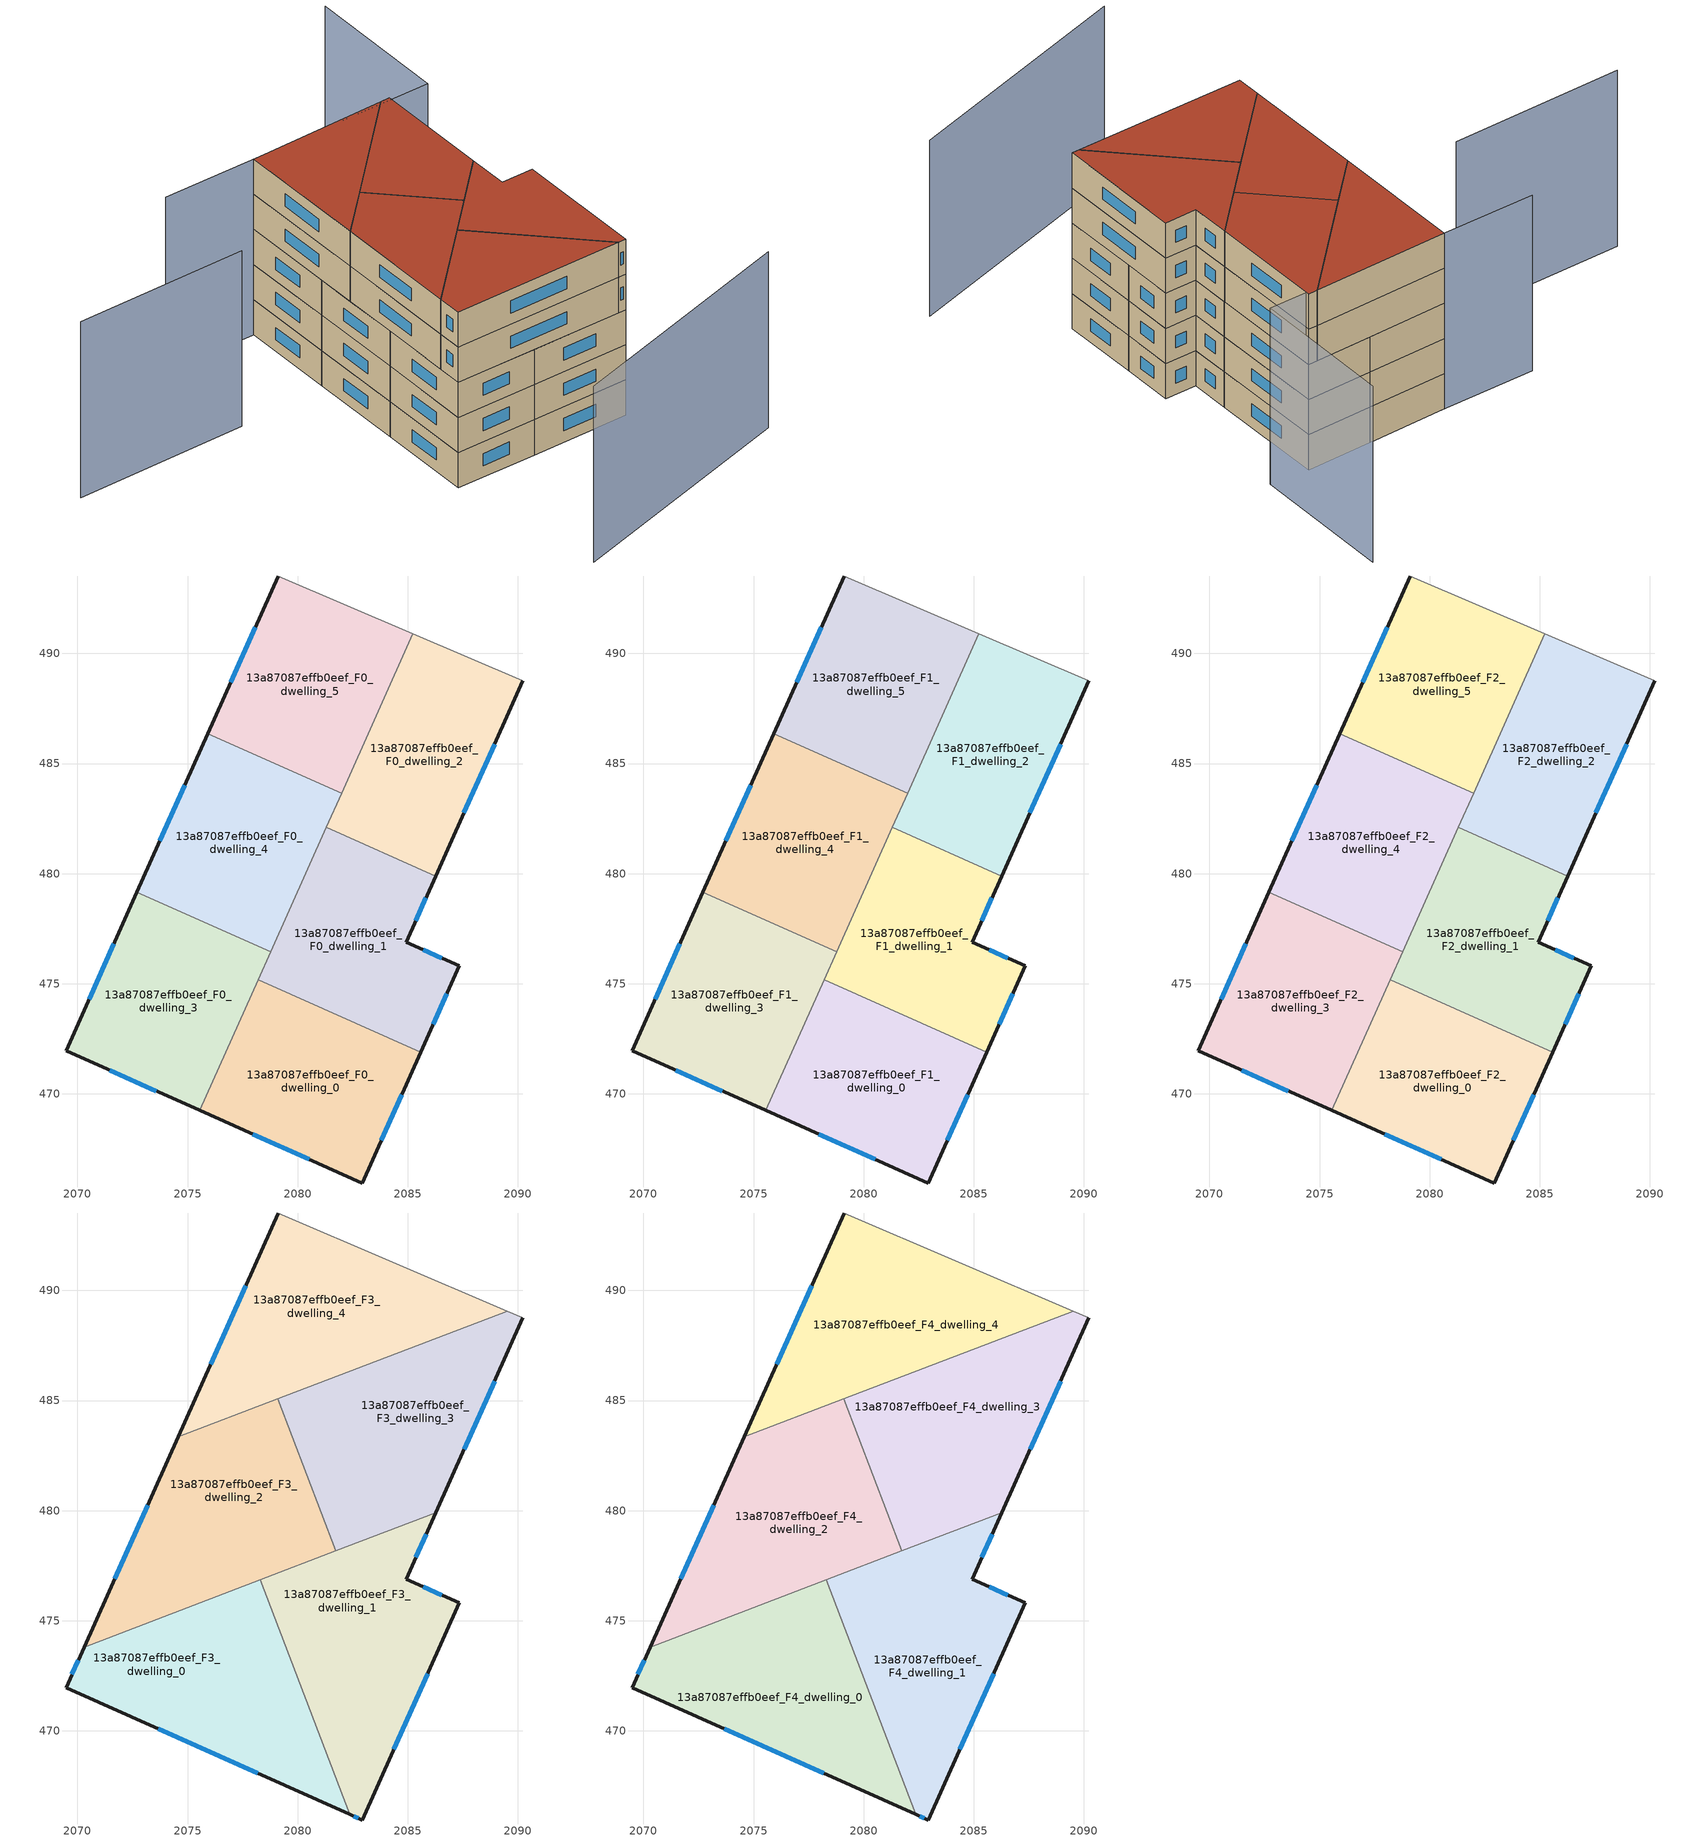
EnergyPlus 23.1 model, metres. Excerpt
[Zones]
13a87087effb0eef_F0_dwelling_0
 floor ground (EU_floor_Construction): 2085.59,471.89 2082.93,465.95 2075.56,469.24 2078.21,475.18 z0
 wall outside (EU_wall_Construction): 2075.56,469.24 2082.93,465.95 2085.59,471.89 z0:3
 wall to 13a87087effb0eef_F0_dwelling_1 (EU_wall_Construction): 2085.59,471.89 2078.21,475.18 z0:3
 wall to 13a87087effb0eef_F0_dwelling_3 (EU_wall_Construction): 2078.21,475.18 2075.56,469.24 z0:3
 window (EU_Window_Construction): 2083.8,467.88 2084.72,469.96 / 2077.96,468.17 2080.54,467.02 z0.98:2.02
13a87087effb0eef_F0_dwelling_1
 floor ground (EU_floor_Construction): 2086.27,479.89 2084.92,476.89 2087.34,475.81 2085.59,471.89 2078.21,475.18 2081.31,482.11 z0
 wall outside (EU_wall_Construction): 2085.59,471.89 2087.34,475.81 2084.92,476.89 2086.27,479.89 z0:3
 wall to 13a87087effb0eef_F0_dwelling_2 (EU_wall_Construction): 2086.27,479.89 2081.31,482.11 z0:3
 wall to 13a87087effb0eef_F0_dwelling_4 (EU_wall_Construction): 2081.31,482.11 2078.78,476.45 z0:3
 wall to 13a87087effb0eef_F0_dwelling_3 (EU_wall_Construction): 2078.78,476.45 2078.21,475.18 z0:3
 window (EU_Window_Construction): 2085.36,477.87 2085.83,478.92 / 2086.55,476.16 2085.71,476.54 / 2086.16,473.16 2086.77,474.54 z0.98:2.02
13a87087effb0eef_F0_dwelling_2
 floor ground (EU_floor_Construction): 2090.23,488.76 2086.27,479.89 2081.31,482.11 2085.23,490.9 z0
 wall outside (EU_wall_Construction): 2086.27,479.89 2090.23,488.76 z0:3
 wall adiabatic (EU_wall_Construction): 2090.23,488.76 2085.23,490.9 z0:3
 wall to 13a87087effb0eef_F0_dwelling_5 (EU_wall_Construction): 2085.23,490.9 2082,483.65 z0:3
 wall to 13a87087effb0eef_F0_dwelling_4 (EU_wall_Construction): 2082,483.65 2081.31,482.11 z0:3
 window (EU_Window_Construction): 2087.56,482.78 2088.94,485.88 z0.98:2.02
13a87087effb0eef_F0_dwelling_3
 floor ground (EU_floor_Construction): 2078.78,476.45 2075.56,469.24 2069.48,471.96 2072.7,479.16 z0
 wall outside (EU_wall_Construction): 2072.7,479.16 2069.48,471.96 2075.56,469.24 z0:3
 wall to 13a87087effb0eef_F0_dwelling_4 (EU_wall_Construction): 2078.78,476.45 2072.7,479.16 z0:3
 window (EU_Window_Construction): 2071.46,471.08 2073.58,470.13 / 2071.65,476.82 2070.53,474.3 z0.98:2.02
13a87087effb0eef_F0_dwelling_4
 floor ground (EU_floor_Construction): 2082,483.65 2078.78,476.45 2072.7,479.16 2075.92,486.37 z0
 wall outside (EU_wall_Construction): 2075.92,486.37 2072.7,479.16 z0:3
 wall to 13a87087effb0eef_F0_dwelling_5 (EU_wall_Construction): 2082,483.65 2075.92,486.37 z0:3
 window (EU_Window_Construction): 2074.87,484.02 2073.75,481.51 z0.98:2.02
13a87087effb0eef_F0_dwelling_5
 floor ground (EU_floor_Construction): 2085.23,490.9 2082,483.65 2075.92,486.37 2079.11,493.52 z0
 wall outside (EU_wall_Construction): 2079.11,493.52 2075.92,486.37 z0:3
 wall adiabatic (EU_wall_Construction): 2085.23,490.9 2079.11,493.52 z0:3
 window (EU_Window_Construction): 2078.07,491.19 2076.96,488.69 z0.98:2.02
13a87087effb0eef_F1_dwelling_0
 floor to 13a87087effb0eef_F0_dwelling_0 (EU_floor_Construction): 2085.59,471.89 2082.93,465.95 2075.56,469.24 2078.21,475.18 z3
 wall outside (EU_wall_Construction): 2075.56,469.24 2082.93,465.95 2085.59,471.89 z3:6
 wall to 13a87087effb0eef_F1_dwelling_1 (EU_wall_Construction): 2085.59,471.89 2078.21,475.18 z3:6
 wall to 13a87087effb0eef_F1_dwelling_3 (EU_wall_Construction): 2078.21,475.18 2075.56,469.24 z3:6
 window (EU_Window_Construction): 2083.8,467.88 2084.72,469.96 / 2077.96,468.17 2080.54,467.02 z3.98:5.02
13a87087effb0eef_F1_dwelling_1
 floor to 13a87087effb0eef_F0_dwelling_1 (EU_floor_Construction): 2086.27,479.89 2084.92,476.89 2087.34,475.81 2085.59,471.89 2078.21,475.18 2081.31,482.11 z3
 wall outside (EU_wall_Construction): 2085.59,471.89 2087.34,475.81 2084.92,476.89 2086.27,479.89 z3:6
 wall to 13a87087effb0eef_F1_dwelling_2 (EU_wall_Construction): 2086.27,479.89 2081.31,482.11 z3:6
 wall to 13a87087effb0eef_F1_dwelling_4 (EU_wall_Construction): 2081.31,482.11 2078.78,476.45 z3:6
 wall to 13a87087effb0eef_F1_dwelling_3 (EU_wall_Construction): 2078.78,476.45 2078.21,475.18 z3:6
 window (EU_Window_Construction): 2085.36,477.87 2085.83,478.92 / 2086.55,476.16 2085.71,476.54 / 2086.16,473.16 2086.77,474.54 z3.98:5.02
13a87087effb0eef_F1_dwelling_2
 floor to 13a87087effb0eef_F0_dwelling_2 (EU_floor_Construction): 2090.23,488.76 2086.27,479.89 2081.31,482.11 2085.23,490.9 z3
 wall outside (EU_wall_Construction): 2086.27,479.89 2090.23,488.76 z3:6
 wall adiabatic (EU_wall_Construction): 2090.23,488.76 2085.23,490.9 z3:6
 wall to 13a87087effb0eef_F1_dwelling_5 (EU_wall_Construction): 2085.23,490.9 2082,483.65 z3:6
 wall to 13a87087effb0eef_F1_dwelling_4 (EU_wall_Construction): 2082,483.65 2081.31,482.11 z3:6
 window (EU_Window_Construction): 2087.56,482.78 2088.94,485.88 z3.98:5.02
13a87087effb0eef_F1_dwelling_3
 floor to 13a87087effb0eef_F0_dwelling_3 (EU_floor_Construction): 2078.78,476.45 2075.56,469.24 2069.48,471.96 2072.7,479.16 z3
 wall outside (EU_wall_Construction): 2072.7,479.16 2069.48,471.96 2075.56,469.24 z3:6
 wall to 13a87087effb0eef_F1_dwelling_4 (EU_wall_Construction): 2078.78,476.45 2072.7,479.16 z3:6
 window (EU_Window_Construction): 2071.46,471.08 2073.58,470.13 / 2071.65,476.82 2070.53,474.3 z3.98:5.02
13a87087effb0eef_F1_dwelling_4
 floor to 13a87087effb0eef_F0_dwelling_4 (EU_floor_Construction): 2082,483.65 2078.78,476.45 2072.7,479.16 2075.92,486.37 z3
 wall outside (EU_wall_Construction): 2075.92,486.37 2072.7,479.16 z3:6
 wall to 13a87087effb0eef_F1_dwelling_5 (EU_wall_Construction): 2082,483.65 2075.92,486.37 z3:6
 window (EU_Window_Construction): 2074.87,484.02 2073.75,481.51 z3.98:5.02
13a87087effb0eef_F1_dwelling_5
 floor to 13a87087effb0eef_F0_dwelling_5 (EU_floor_Construction): 2085.23,490.9 2082,483.65 2075.92,486.37 2079.11,493.52 z3
 wall outside (EU_wall_Construction): 2079.11,493.52 2075.92,486.37 z3:6
 wall adiabatic (EU_wall_Construction): 2085.23,490.9 2079.11,493.52 z3:6
 window (EU_Window_Construction): 2078.07,491.19 2076.96,488.69 z3.98:5.02
13a87087effb0eef_F2_dwelling_0
 floor to 13a87087effb0eef_F1_dwelling_0 (EU_floor_Construction): 2085.59,471.89 2082.93,465.95 2075.56,469.24 2078.21,475.18 z6
 wall outside (EU_wall_Construction): 2075.56,469.24 2082.93,465.95 2085.59,471.89 z6:9
 wall to 13a87087effb0eef_F2_dwelling_1 (EU_wall_Construction): 2085.59,471.89 2078.21,475.18 z6:9
 wall to 13a87087effb0eef_F2_dwelling_3 (EU_wall_Construction): 2078.21,475.18 2075.56,469.24 z6:9
 window (EU_Window_Construction): 2083.8,467.88 2084.72,469.96 / 2077.96,468.17 2080.54,467.02 z6.98:8.02
13a87087effb0eef_F2_dwelling_1
 floor to 13a87087effb0eef_F1_dwelling_1 (EU_floor_Construction): 2086.27,479.89 2084.92,476.89 2087.34,475.81 2085.59,471.89 2078.21,475.18 2081.31,482.11 z6
 wall outside (EU_wall_Construction): 2085.59,471.89 2087.34,475.81 2084.92,476.89 2086.27,479.89 z6:9
 wall to 13a87087effb0eef_F2_dwelling_2 (EU_wall_Construction): 2086.27,479.89 2081.31,482.11 z6:9
 wall to 13a87087effb0eef_F2_dwelling_4 (EU_wall_Construction): 2081.31,482.11 2078.78,476.45 z6:9
 wall to 13a87087effb0eef_F2_dwelling_3 (EU_wall_Construction): 2078.78,476.45 2078.21,475.18 z6:9
 window (EU_Window_Construction): 2085.36,477.87 2085.83,478.92 / 2086.55,476.16 2085.71,476.54 / 2086.16,473.16 2086.77,474.54 z6.98:8.02
13a87087effb0eef_F2_dwelling_2
 floor to 13a87087effb0eef_F1_dwelling_2 (EU_floor_Construction): 2090.23,488.76 2086.27,479.89 2081.31,482.11 2085.23,490.9 z6
 wall outside (EU_wall_Construction): 2086.27,479.89 2090.23,488.76 z6:9
 wall adiabatic (EU_wall_Construction): 2090.23,488.76 2085.23,490.9 z6:9
 wall to 13a87087effb0eef_F2_dwelling_5 (EU_wall_Construction): 2085.23,490.9 2082,483.65 z6:9
 wall to 13a87087effb0eef_F2_dwelling_4 (EU_wall_Construction): 2082,483.65 2081.31,482.11 z6:9
 window (EU_Window_Construction): 2087.56,482.78 2088.94,485.88 z6.98:8.02
13a87087effb0eef_F2_dwelling_3
 floor to 13a87087effb0eef_F1_dwelling_3 (EU_floor_Construction): 2078.78,476.45 2075.56,469.24 2069.48,471.96 2072.7,479.16 z6
 wall outside (EU_wall_Construction): 2072.7,479.16 2069.48,471.96 2075.56,469.24 z6:9
 wall to 13a87087effb0eef_F2_dwelling_4 (EU_wall_Construction): 2078.78,476.45 2072.7,479.16 z6:9
 window (EU_Window_Construction): 2071.46,471.08 2073.58,470.13 / 2071.65,476.82 2070.53,474.3 z6.98:8.02
13a87087effb0eef_F2_dwelling_4
 floor to 13a87087effb0eef_F1_dwelling_4 (EU_floor_Construction): 2082,483.65 2078.78,476.45 2072.7,479.16 2075.92,486.37 z6
 wall outside (EU_wall_Construction): 2075.92,486.37 2072.7,479.16 z6:9
 wall to 13a87087effb0eef_F2_dwelling_5 (EU_wall_Construction): 2082,483.65 2075.92,486.37 z6:9
 window (EU_Window_Construction): 2074.87,484.02 2073.75,481.51 z6.98:8.02
13a87087effb0eef_F2_dwelling_5
 floor to 13a87087effb0eef_F1_dwelling_5 (EU_floor_Construction): 2085.23,490.9 2082,483.65 2075.92,486.37 2079.11,493.52 z6
 wall outside (EU_wall_Construction): 2079.11,493.52 2075.92,486.37 z6:9
 wall adiabatic (EU_wall_Construction): 2085.23,490.9 2079.11,493.52 z6:9
 window (EU_Window_Construction): 2078.07,491.19 2076.96,488.69 z6.98:8.02
13a87087effb0eef_F3_dwelling_0
 floor to 13a87087effb0eef_F2_dwelling_0 (EU_floor_Construction): 2079.08,474.8 2082.37,466.2 2075.56,469.24 2078.21,475.18 z9
 floor to 13a87087effb0eef_F2_dwelling_3 (EU_floor_Construction): 2078.38,476.62 2078.6,476.05 2075.56,469.24 2069.48,471.96 2070.31,473.81 2078.06,476.77 z9
 floor to 13a87087effb0eef_F2_dwelling_1 (EU_floor_Construction): 2078.6,476.05 2079.08,474.8 2078.21,475.18 z9
 floor to 13a87087effb0eef_F2_dwelling_4 (EU_floor_Construction): 2078.29,476.86 2078.38,476.62 2078.06,476.77 z9
 wall outside (EU_wall_Construction): 2070.31,473.81 2069.48,471.96 2082.37,466.2 z9:12
 wall to 13a87087effb0eef_F3_dwelling_1 (EU_wall_Construction): 2082.37,466.2 2078.29,476.86 z9:12
 wall to 13a87087effb0eef_F3_dwelling_2 (EU_wall_Construction): 2078.29,476.86 2070.31,473.81 z9:12
 window (EU_Window_Construction): 2070.04,473.21 2069.75,472.56 / 2073.67,470.09 2078.18,468.07 z9.98:11.02
13a87087effb0eef_F3_dwelling_1
 floor to 13a87087effb0eef_F2_dwelling_1 (EU_floor_Construction): 2086.27,479.89 2084.92,476.89 2087.34,475.81 2085.59,471.89 2079.08,474.8 2078.6,476.05 2079.1,477.17 2086.25,479.9 z9
 floor to 13a87087effb0eef_F2_dwelling_0 (EU_floor_Construction): 2085.59,471.89 2082.93,465.95 2082.37,466.2 2079.08,474.8 z9
 floor to 13a87087effb0eef_F2_dwelling_3 (EU_floor_Construction): 2078.78,476.45 2078.6,476.05 2078.38,476.62 z9
 floor to 13a87087effb0eef_F2_dwelling_4 (EU_floor_Construction): 2079.1,477.17 2078.78,476.45 2078.38,476.62 2078.29,476.86 z9
 wall outside (EU_wall_Construction): 2082.37,466.2 2082.93,465.95 2087.34,475.81 2084.92,476.89 2086.27,479.91 z9:12
 wall to 13a87087effb0eef_F3_dwelling_3 (EU_wall_Construction): 2086.27,479.91 2081.72,478.17 z9:12
 wall to 13a87087effb0eef_F3_dwelling_2 (EU_wall_Construction): 2081.72,478.17 2078.29,476.86 z9:12
 window (EU_Window_Construction): 2085.36,477.87 2085.83,478.93 / 2086.55,476.16 2085.71,476.54 / 2084.37,469.16 2085.91,472.6 / 2082.55,466.12 2082.75,466.03 z9.98:11.02
13a87087effb0eef_F3_dwelling_2
 floor to 13a87087effb0eef_F2_dwelling_4 (EU_floor_Construction): 2079.14,484.92 2080.72,480.8 2079.1,477.17 2078.06,476.77 2072.7,479.16 2074.57,483.35 2078.93,485.02 z9
 floor to 13a87087effb0eef_F2_dwelling_5 (EU_floor_Construction): 2079.09,485.08 2079.14,484.92 2078.93,485.02 z9
 floor to 13a87087effb0eef_F2_dwelling_3 (EU_floor_Construction): 2078.06,476.77 2070.31,473.81 2072.7,479.16 z9
 floor to 13a87087effb0eef_F2_dwelling_1 (EU_floor_Construction): 2080.72,480.8 2081.72,478.17 2079.1,477.17 z9
 wall outside (EU_wall_Construction): 2074.57,483.35 2070.31,473.81 z9:12
 wall to 13a87087effb0eef_F3_dwelling_3 (EU_wall_Construction): 2081.72,478.17 2079.08,485.08 z9:12
 wall to 13a87087effb0eef_F3_dwelling_4 (EU_wall_Construction): 2079.08,485.08 2074.57,483.35 z9:12
 window (EU_Window_Construction): 2073.18,480.24 2071.69,476.91 z9.98:11.02
13a87087effb0eef_F3_dwelling_3
 floor to 13a87087effb0eef_F2_dwelling_2 (EU_floor_Construction): 2090.23,488.76 2086.27,479.91 2086.25,479.9 2081.31,482.11 2083.37,486.71 2089.52,489.07 z9
 floor to 13a87087effb0eef_F2_dwelling_1 (EU_floor_Construction): 2086.25,479.9 2081.72,478.17 2080.72,480.8 2081.31,482.11 z9
 floor to 13a87087effb0eef_F2_dwelling_4 (EU_floor_Construction): 2082,483.65 2080.72,480.8 2079.14,484.92 z9
 floor to 13a87087effb0eef_F2_dwelling_5 (EU_floor_Construction): 2083.36,486.71 2082,483.65 2079.14,484.92 2079.09,485.08 z9
 wall outside (EU_wall_Construction): 2086.27,479.91 2090.23,488.76 z9:12
 wall adiabatic (EU_wall_Construction): 2090.23,488.76 2089.52,489.07 z9:12
 wall to 13a87087effb0eef_F3_dwelling_4 (EU_wall_Construction): 2089.52,489.07 2079.09,485.08 z9:12
 window (EU_Window_Construction): 2087.56,482.79 2088.94,485.88 z9.98:11.02
13a87087effb0eef_F3_dwelling_4
 floor to 13a87087effb0eef_F2_dwelling_5 (EU_floor_Construction): 2085.23,490.9 2083.36,486.71 2078.93,485.02 2075.92,486.36 2079.11,493.52 z9
 floor to 13a87087effb0eef_F2_dwelling_2 (EU_floor_Construction): 2089.52,489.07 2083.37,486.71 2085.23,490.9 z9
 floor to 13a87087effb0eef_F2_dwelling_4 (EU_floor_Construction): 2078.93,485.02 2074.57,483.35 2075.92,486.36 z9
 wall outside (EU_wall_Construction): 2079.11,493.52 2074.57,483.35 z9:12
 wall adiabatic (EU_wall_Construction): 2089.52,489.07 2079.11,493.52 z9:12
 window (EU_Window_Construction): 2077.63,490.21 2076.05,486.66 z9.98:11.02
13a87087effb0eef_F4_dwelling_0
 floor to 13a87087effb0eef_F3_dwelling_0 (EU_floor_Construction): 2078.29,476.86 2082.37,466.2 2069.48,471.96 2070.31,473.81 z12
 wall outside (EU_wall_Construction): 2070.31,473.81 2069.48,471.96 2082.37,466.2 z12:15
 wall to 13a87087effb0eef_F4_dwelling_1 (EU_wall_Construction): 2082.37,466.2 2078.29,476.86 z12:15
 wall to 13a87087effb0eef_F4_dwelling_2 (EU_wall_Construction): 2078.29,476.86 2070.31,473.81 z12:15
 window (EU_Window_Construction): 2070.04,473.21 2069.75,472.56 / 2073.67,470.09 2078.18,468.07 z12.98:14.02
 roof outside (EU_roof_Construction): 2082.37,466.2 2078.29,476.86 2070.31,473.81 2069.48,471.96 z15
13a87087effb0eef_F4_dwelling_1
 floor to 13a87087effb0eef_F3_dwelling_1 (EU_floor_Construction): 2086.27,479.91 2084.92,476.89 2087.34,475.81 2082.93,465.95 2082.37,466.2 2078.29,476.86 z12
 wall outside (EU_wall_Construction): 2082.37,466.2 2082.93,465.95 2087.34,475.81 2084.92,476.89 2086.27,479.91 z12:15
 wall to 13a87087effb0eef_F4_dwelling_3 (EU_wall_Construction): 2086.27,479.91 2081.72,478.17 z12:15
 wall to 13a87087effb0eef_F4_dwelling_2 (EU_wall_Construction): 2081.72,478.17 2078.29,476.86 z12:15
 window (EU_Window_Construction): 2085.36,477.87 2085.83,478.93 / 2086.55,476.16 2085.71,476.54 / 2084.37,469.16 2085.91,472.6 / 2082.55,466.12 2082.75,466.03 z12.98:14.02
 roof outside (EU_roof_Construction): 2082.93,465.95 2087.34,475.81 2084.92,476.89 2086.27,479.91 2078.29,476.86 2082.37,466.2 z15
13a87087effb0eef_F4_dwelling_2
 floor to 13a87087effb0eef_F3_dwelling_2 (EU_floor_Construction): 2079.08,485.08 2081.72,478.17 2070.31,473.81 2074.57,483.35 z12
 wall outside (EU_wall_Construction): 2074.57,483.35 2070.31,473.81 z12:15
 wall to 13a87087effb0eef_F4_dwelling_3 (EU_wall_Construction): 2081.72,478.17 2079.08,485.08 z12:15
 wall to 13a87087effb0eef_F4_dwelling_4 (EU_wall_Construction): 2079.08,485.08 2074.57,483.35 z12:15
 window (EU_Window_Construction): 2073.18,480.24 2071.69,476.91 z12.98:14.02
 roof outside (EU_roof_Construction): 2081.72,478.17 2079.08,485.08 2074.57,483.35 2070.31,473.81 z15
13a87087effb0eef_F4_dwelling_3
 floor to 13a87087effb0eef_F3_dwelling_3 (EU_floor_Construction): 2090.23,488.76 2086.27,479.91 2081.72,478.17 2079.08,485.08 2089.52,489.07 z12
 wall outside (EU_wall_Construction): 2086.27,479.91 2090.23,488.76 z12:15
 wall adiabatic (EU_wall_Construction): 2090.23,488.76 2089.52,489.07 z12:15
 wall to 13a87087effb0eef_F4_dwelling_4 (EU_wall_Construction): 2089.52,489.07 2079.09,485.08 z12:15
 window (EU_Window_Construction): 2087.56,482.79 2088.94,485.88 z12.98:14.02
 roof outside (EU_roof_Construction): 2086.27,479.91 2090.23,488.76 2089.52,489.07 2079.08,485.08 2081.72,478.17 z15
13a87087effb0eef_F4_dwelling_4
 floor to 13a87087effb0eef_F3_dwelling_4 (EU_floor_Construction): 2089.52,489.07 2074.57,483.35 2079.11,493.52 z12
 wall outside (EU_wall_Construction): 2079.11,493.52 2074.57,483.35 z12:15
 wall adiabatic (EU_wall_Construction): 2089.52,489.07 2079.11,493.52 z12:15
 window (EU_Window_Construction): 2077.63,490.21 2076.05,486.66 z12.98:14.02
 roof outside (EU_roof_Construction): 2089.52,489.07 2079.11,493.52 2074.57,483.35 z15
shading: 2066.04,459.31 2086.36,456.44 / 2097.97,498.11 2093.03,487.21 / 2093.03,487.21 2072.07,496.71 / 2068.86,488.89 2055.8,494.64 z0:15
[Building]
EU S2 Campaign: North Axis=0; Terrain=City; Solar Distribution=FullExterior
[Site:Location]
Bologna: Latitude=44.5; Longitude=11.25; Time Zone=1; Elevation=37
[SizingPeriod:WeatherFileDays]
AnnualSizingPeriod: Begin Month=1; Begin Day of Month=1; End Month=12; End Day of Month=31; Day of Week for Start Day=Monday; Use Weather File Daylight Saving Period=No; Use Weather File Rain and Snow Indicators=No
[MATERIAL]
EU_InternalMass_Material: Roughness=MediumRough; Thickness=0.1; Conductivity=1; Density=1800; Specific Heat=900; Thermal Absorptance=0.9; Solar Absorptance=0.7; Visible Absorptance=0.7
[MATERIAL:NOMASS] Roughness=MediumRough; Thermal Absorptance=0.9; Solar Absorptance=0.7; Visible Absorptance=0.7
Name | Thermal Resistance
EU_wall_NoMass | 0.905828
EU_roof_NoMass | 0.37593
EU_floor_NoMass | 0.67114
[WINDOWMATERIAL:SIMPLEGLAZINGSYSTEM]
EU_Window_SimpleGlazing: UFactor=4.52486; Solar Heat Gain Coefficient=0.85; Visible Transmittance=0.85
[CONSTRUCTION]
EU_wall_Construction: EU_wall_NoMass
EU_roof_Construction: EU_roof_NoMass
EU_floor_Construction: EU_floor_NoMass
EU_Window_Construction: EU_Window_SimpleGlazing
EU_InternalMass_Construction: EU_InternalMass_Material
[ZONE] Type=1; Multiplier=1; Ceiling Height=autocalculate; Floor Area=autocalculate; Part of Total Floor Area=Yes
Name | Volume
13a87087effb0eef_F0_dwelling_0; 13a87087effb0eef_F1_dwelling_0; 13a87087effb0eef_F2_dwelling_0 | 157.605
13a87087effb0eef_F3_dwelling_0; 13a87087effb0eef_F4_dwelling_0 | 189.125
13a87087effb0eef_F0_dwelling_1; 13a87087effb0eef_F1_dwelling_1; 13a87087effb0eef_F2_dwelling_1 | 157.614
13a87087effb0eef_F3_dwelling_1; 13a87087effb0eef_F4_dwelling_1 | 189.123
13a87087effb0eef_F0_dwelling_2; 13a87087effb0eef_F1_dwelling_2; 13a87087effb0eef_F2_dwelling_2 | 157.603
13a87087effb0eef_F3_dwelling_2; 13a87087effb0eef_F4_dwelling_2 | 189.119
13a87087effb0eef_F0_dwelling_3; 13a87087effb0eef_F1_dwelling_3; 13a87087effb0eef_F2_dwelling_3 | 157.59
13a87087effb0eef_F3_dwelling_3; 13a87087effb0eef_F4_dwelling_3 | 189.115
13a87087effb0eef_F0_dwelling_4; 13a87087effb0eef_F1_dwelling_4; 13a87087effb0eef_F2_dwelling_4 | 157.578
13a87087effb0eef_F3_dwelling_4; 13a87087effb0eef_F4_dwelling_4 | 189.112
13a87087effb0eef_F0_dwelling_5; 13a87087effb0eef_F1_dwelling_5; 13a87087effb0eef_F2_dwelling_5 | 157.595
[INTERNALMASS] Construction=EU_InternalMass_Construction
Name | Zone or ZoneList | Surface Area
13a87087effb0eef_F0_dwelling_0_EU_InternalMass | 13a87087effb0eef_F0_dwelling_0 | 52.5353
13a87087effb0eef_F0_dwelling_1_EU_InternalMass | 13a87087effb0eef_F0_dwelling_1 | 52.5379
13a87087effb0eef_F0_dwelling_2_EU_InternalMass | 13a87087effb0eef_F0_dwelling_2 | 52.5346
13a87087effb0eef_F0_dwelling_3_EU_InternalMass | 13a87087effb0eef_F0_dwelling_3 | 52.5302
13a87087effb0eef_F0_dwelling_4_EU_InternalMass | 13a87087effb0eef_F0_dwelling_4 | 52.5255
13a87087effb0eef_F0_dwelling_5_EU_InternalMass | 13a87087effb0eef_F0_dwelling_5 | 52.532
13a87087effb0eef_F1_dwelling_0_EU_InternalMass | 13a87087effb0eef_F1_dwelling_0 | 52.5353
13a87087effb0eef_F1_dwelling_1_EU_InternalMass | 13a87087effb0eef_F1_dwelling_1 | 52.5379
13a87087effb0eef_F1_dwelling_2_EU_InternalMass | 13a87087effb0eef_F1_dwelling_2 | 52.5346
13a87087effb0eef_F1_dwelling_3_EU_InternalMass | 13a87087effb0eef_F1_dwelling_3 | 52.5302
13a87087effb0eef_F1_dwelling_4_EU_InternalMass | 13a87087effb0eef_F1_dwelling_4 | 52.5255
13a87087effb0eef_F1_dwelling_5_EU_InternalMass | 13a87087effb0eef_F1_dwelling_5 | 52.532
13a87087effb0eef_F2_dwelling_0_EU_InternalMass | 13a87087effb0eef_F2_dwelling_0 | 52.5353
13a87087effb0eef_F2_dwelling_1_EU_InternalMass | 13a87087effb0eef_F2_dwelling_1 | 52.5379
13a87087effb0eef_F2_dwelling_2_EU_InternalMass | 13a87087effb0eef_F2_dwelling_2 | 52.5346
13a87087effb0eef_F2_dwelling_3_EU_InternalMass | 13a87087effb0eef_F2_dwelling_3 | 52.5302
13a87087effb0eef_F2_dwelling_4_EU_InternalMass | 13a87087effb0eef_F2_dwelling_4 | 52.5255
13a87087effb0eef_F2_dwelling_5_EU_InternalMass | 13a87087effb0eef_F2_dwelling_5 | 52.532
13a87087effb0eef_F3_dwelling_0_EU_InternalMass | 13a87087effb0eef_F3_dwelling_0 | 63.0421
13a87087effb0eef_F3_dwelling_1_EU_InternalMass | 13a87087effb0eef_F3_dwelling_1 | 63.0412
13a87087effb0eef_F3_dwelling_2_EU_InternalMass | 13a87087effb0eef_F3_dwelling_2 | 63.0425
13a87087effb0eef_F3_dwelling_3_EU_InternalMass | 13a87087effb0eef_F3_dwelling_3 | 63.0364
13a87087effb0eef_F3_dwelling_4_EU_InternalMass | 13a87087effb0eef_F3_dwelling_4 | 63.0371
13a87087effb0eef_F4_dwelling_0_EU_InternalMass | 13a87087effb0eef_F4_dwelling_0 | 63.0421
13a87087effb0eef_F4_dwelling_1_EU_InternalMass | 13a87087effb0eef_F4_dwelling_1 | 63.0412
13a87087effb0eef_F4_dwelling_2_EU_InternalMass | 13a87087effb0eef_F4_dwelling_2 | 63.0425
13a87087effb0eef_F4_dwelling_3_EU_InternalMass | 13a87087effb0eef_F4_dwelling_3 | 63.0364
13a87087effb0eef_F4_dwelling_4_EU_InternalMass | 13a87087effb0eef_F4_dwelling_4 | 63.0371
[OTHEREQUIPMENT] Fuel Type=Electricity; Design Level Calculation Method=Watts/Area; Power per Zone Floor Area=1; Fraction Latent=0; Fraction Radiant=0; Fraction Lost=0; Carbon Dioxide Generation Rate=0; EndUse Subcategory=EU_Step8_InternalGains
Name | Zone or ZoneList or Space or SpaceList | Schedule
EU_Step8_InternalGain_13a87087effb0eef_F0_dwelling_0_f000 | 13a87087effb0eef_F0_dwelling_0 | EU_Step8_GainSchedule_13a87087effb0eef_F0_dwelling_0_f000
EU_Step8_InternalGain_13a87087effb0eef_F0_dwelling_1_f000 | 13a87087effb0eef_F0_dwelling_1 | EU_Step8_GainSchedule_13a87087effb0eef_F0_dwelling_1_f000
EU_Step8_InternalGain_13a87087effb0eef_F0_dwelling_2_f000 | 13a87087effb0eef_F0_dwelling_2 | EU_Step8_GainSchedule_13a87087effb0eef_F0_dwelling_2_f000
EU_Step8_InternalGain_13a87087effb0eef_F0_dwelling_3_f000 | 13a87087effb0eef_F0_dwelling_3 | EU_Step8_GainSchedule_13a87087effb0eef_F0_dwelling_3_f000
EU_Step8_InternalGain_13a87087effb0eef_F0_dwelling_4_f000 | 13a87087effb0eef_F0_dwelling_4 | EU_Step8_GainSchedule_13a87087effb0eef_F0_dwelling_4_f000
EU_Step8_InternalGain_13a87087effb0eef_F0_dwelling_5_f000 | 13a87087effb0eef_F0_dwelling_5 | EU_Step8_GainSchedule_13a87087effb0eef_F0_dwelling_5_f000
EU_Step8_InternalGain_13a87087effb0eef_F1_dwelling_0_f000 | 13a87087effb0eef_F1_dwelling_0 | EU_Step8_GainSchedule_13a87087effb0eef_F1_dwelling_0_f000
EU_Step8_InternalGain_13a87087effb0eef_F1_dwelling_1_f000 | 13a87087effb0eef_F1_dwelling_1 | EU_Step8_GainSchedule_13a87087effb0eef_F1_dwelling_1_f000
EU_Step8_InternalGain_13a87087effb0eef_F1_dwelling_2_f000 | 13a87087effb0eef_F1_dwelling_2 | EU_Step8_GainSchedule_13a87087effb0eef_F1_dwelling_2_f000
EU_Step8_InternalGain_13a87087effb0eef_F1_dwelling_3_f000 | 13a87087effb0eef_F1_dwelling_3 | EU_Step8_GainSchedule_13a87087effb0eef_F1_dwelling_3_f000
EU_Step8_InternalGain_13a87087effb0eef_F1_dwelling_4_f000 | 13a87087effb0eef_F1_dwelling_4 | EU_Step8_GainSchedule_13a87087effb0eef_F1_dwelling_4_f000
EU_Step8_InternalGain_13a87087effb0eef_F1_dwelling_5_f000 | 13a87087effb0eef_F1_dwelling_5 | EU_Step8_GainSchedule_13a87087effb0eef_F1_dwelling_5_f000
EU_Step8_InternalGain_13a87087effb0eef_F2_dwelling_0_f000 | 13a87087effb0eef_F2_dwelling_0 | EU_Step8_GainSchedule_13a87087effb0eef_F2_dwelling_0_f000
EU_Step8_InternalGain_13a87087effb0eef_F2_dwelling_1_f000 | 13a87087effb0eef_F2_dwelling_1 | EU_Step8_GainSchedule_13a87087effb0eef_F2_dwelling_1_f000
EU_Step8_InternalGain_13a87087effb0eef_F2_dwelling_2_f000 | 13a87087effb0eef_F2_dwelling_2 | EU_Step8_GainSchedule_13a87087effb0eef_F2_dwelling_2_f000
EU_Step8_InternalGain_13a87087effb0eef_F2_dwelling_3_f000 | 13a87087effb0eef_F2_dwelling_3 | EU_Step8_GainSchedule_13a87087effb0eef_F2_dwelling_3_f000
EU_Step8_InternalGain_13a87087effb0eef_F2_dwelling_4_f000 | 13a87087effb0eef_F2_dwelling_4 | EU_Step8_GainSchedule_13a87087effb0eef_F2_dwelling_4_f000
EU_Step8_InternalGain_13a87087effb0eef_F2_dwelling_5_f000 | 13a87087effb0eef_F2_dwelling_5 | EU_Step8_GainSchedule_13a87087effb0eef_F2_dwelling_5_f000
EU_Step8_InternalGain_13a87087effb0eef_F3_dwelling_0_f000 | 13a87087effb0eef_F3_dwelling_0 | EU_Step8_GainSchedule_13a87087effb0eef_F3_dwelling_0_f000
EU_Step8_InternalGain_13a87087effb0eef_F3_dwelling_1_f000 | 13a87087effb0eef_F3_dwelling_1 | EU_Step8_GainSchedule_13a87087effb0eef_F3_dwelling_1_f000
EU_Step8_InternalGain_13a87087effb0eef_F3_dwelling_2_f000 | 13a87087effb0eef_F3_dwelling_2 | EU_Step8_GainSchedule_13a87087effb0eef_F3_dwelling_2_f000
EU_Step8_InternalGain_13a87087effb0eef_F3_dwelling_3_f000 | 13a87087effb0eef_F3_dwelling_3 | EU_Step8_GainSchedule_13a87087effb0eef_F3_dwelling_3_f000
EU_Step8_InternalGain_13a87087effb0eef_F3_dwelling_4_f000 | 13a87087effb0eef_F3_dwelling_4 | EU_Step8_GainSchedule_13a87087effb0eef_F3_dwelling_4_f000
EU_Step8_InternalGain_13a87087effb0eef_F4_dwelling_0_f000 | 13a87087effb0eef_F4_dwelling_0 | EU_Step8_GainSchedule_13a87087effb0eef_F4_dwelling_0_f000
EU_Step8_InternalGain_13a87087effb0eef_F4_dwelling_1_f000 | 13a87087effb0eef_F4_dwelling_1 | EU_Step8_GainSchedule_13a87087effb0eef_F4_dwelling_1_f000
EU_Step8_InternalGain_13a87087effb0eef_F4_dwelling_2_f000 | 13a87087effb0eef_F4_dwelling_2 | EU_Step8_GainSchedule_13a87087effb0eef_F4_dwelling_2_f000
EU_Step8_InternalGain_13a87087effb0eef_F4_dwelling_3_f000 | 13a87087effb0eef_F4_dwelling_3 | EU_Step8_GainSchedule_13a87087effb0eef_F4_dwelling_3_f000
EU_Step8_InternalGain_13a87087effb0eef_F4_dwelling_4_f000 | 13a87087effb0eef_F4_dwelling_4 | EU_Step8_GainSchedule_13a87087effb0eef_F4_dwelling_4_f000
[ZONEVENTILATION:DESIGNFLOWRATE] Schedule=EU_AlwaysOn; Design Flow Rate Calculation Method=AirChanges/Hour; Air Changes per Hour=0.73129; Ventilation Type=Natural; Fan Pressure Rise=0; Fan Total Efficiency=1; Constant Term Coefficient=1; Temperature Term Coefficient=0; Velocity Term Coefficient=0; Velocity Squared Term Coefficient=0; Minimum Indoor Temperature=-100; Maximum Indoor Temperature=100; Delta Temperature=-100; Minimum Outdoor Temperature=-100; Maximum Outdoor Temperature=100; Maximum Wind Speed=40
Name | Zone or ZoneList or Space or SpaceList
EU_ConstantAir_13a87087effb0eef_F0_dwelling_0 | 13a87087effb0eef_F0_dwelling_0
EU_ConstantAir_13a87087effb0eef_F0_dwelling_1 | 13a87087effb0eef_F0_dwelling_1
EU_ConstantAir_13a87087effb0eef_F0_dwelling_2 | 13a87087effb0eef_F0_dwelling_2
EU_ConstantAir_13a87087effb0eef_F0_dwelling_3 | 13a87087effb0eef_F0_dwelling_3
EU_ConstantAir_13a87087effb0eef_F0_dwelling_4 | 13a87087effb0eef_F0_dwelling_4
EU_ConstantAir_13a87087effb0eef_F0_dwelling_5 | 13a87087effb0eef_F0_dwelling_5
EU_ConstantAir_13a87087effb0eef_F1_dwelling_0 | 13a87087effb0eef_F1_dwelling_0
EU_ConstantAir_13a87087effb0eef_F1_dwelling_1 | 13a87087effb0eef_F1_dwelling_1
EU_ConstantAir_13a87087effb0eef_F1_dwelling_2 | 13a87087effb0eef_F1_dwelling_2
EU_ConstantAir_13a87087effb0eef_F1_dwelling_3 | 13a87087effb0eef_F1_dwelling_3
EU_ConstantAir_13a87087effb0eef_F1_dwelling_4 | 13a87087effb0eef_F1_dwelling_4
EU_ConstantAir_13a87087effb0eef_F1_dwelling_5 | 13a87087effb0eef_F1_dwelling_5
EU_ConstantAir_13a87087effb0eef_F2_dwelling_0 | 13a87087effb0eef_F2_dwelling_0
EU_ConstantAir_13a87087effb0eef_F2_dwelling_1 | 13a87087effb0eef_F2_dwelling_1
EU_ConstantAir_13a87087effb0eef_F2_dwelling_2 | 13a87087effb0eef_F2_dwelling_2
EU_ConstantAir_13a87087effb0eef_F2_dwelling_3 | 13a87087effb0eef_F2_dwelling_3
EU_ConstantAir_13a87087effb0eef_F2_dwelling_4 | 13a87087effb0eef_F2_dwelling_4
EU_ConstantAir_13a87087effb0eef_F2_dwelling_5 | 13a87087effb0eef_F2_dwelling_5
EU_ConstantAir_13a87087effb0eef_F3_dwelling_0 | 13a87087effb0eef_F3_dwelling_0
EU_ConstantAir_13a87087effb0eef_F3_dwelling_1 | 13a87087effb0eef_F3_dwelling_1
EU_ConstantAir_13a87087effb0eef_F3_dwelling_2 | 13a87087effb0eef_F3_dwelling_2
EU_ConstantAir_13a87087effb0eef_F3_dwelling_3 | 13a87087effb0eef_F3_dwelling_3
EU_ConstantAir_13a87087effb0eef_F3_dwelling_4 | 13a87087effb0eef_F3_dwelling_4
EU_ConstantAir_13a87087effb0eef_F4_dwelling_0 | 13a87087effb0eef_F4_dwelling_0
EU_ConstantAir_13a87087effb0eef_F4_dwelling_1 | 13a87087effb0eef_F4_dwelling_1
EU_ConstantAir_13a87087effb0eef_F4_dwelling_2 | 13a87087effb0eef_F4_dwelling_2
EU_ConstantAir_13a87087effb0eef_F4_dwelling_3 | 13a87087effb0eef_F4_dwelling_3
EU_ConstantAir_13a87087effb0eef_F4_dwelling_4 | 13a87087effb0eef_F4_dwelling_4
[HVACTEMPLATE:THERMOSTAT] Constant Heating Setpoint=20; Constant Cooling Setpoint=50
EU_HeatOnly_13a87087effb0eef_F0_dwelling_0; EU_HeatOnly_13a87087effb0eef_F0_dwelling_1; EU_HeatOnly_13a87087effb0eef_F0_dwelling_2; EU_HeatOnly_13a87087effb0eef_F0_dwelling_3; EU_HeatOnly_13a87087effb0eef_F0_dwelling_4; EU_HeatOnly_13a87087effb0eef_F0_dwelling_5; EU_HeatOnly_13a87087effb0eef_F1_dwelling_0; EU_HeatOnly_13a87087effb0eef_F1_dwelling_1; EU_HeatOnly_13a87087effb0eef_F1_dwelling_2; EU_HeatOnly_13a87087effb0eef_F1_dwelling_3; EU_HeatOnly_13a87087effb0eef_F1_dwelling_4; EU_HeatOnly_13a87087effb0eef_F1_dwelling_5; EU_HeatOnly_13a87087effb0eef_F2_dwelling_0; EU_HeatOnly_13a87087effb0eef_F2_dwelling_1; EU_HeatOnly_13a87087effb0eef_F2_dwelling_2; EU_HeatOnly_13a87087effb0eef_F2_dwelling_3; EU_HeatOnly_13a87087effb0eef_F2_dwelling_4; EU_HeatOnly_13a87087effb0eef_F2_dwelling_5; EU_HeatOnly_13a87087effb0eef_F3_dwelling_0; EU_HeatOnly_13a87087effb0eef_F3_dwelling_1; EU_HeatOnly_13a87087effb0eef_F3_dwelling_2; EU_HeatOnly_13a87087effb0eef_F3_dwelling_3; EU_HeatOnly_13a87087effb0eef_F3_dwelling_4; EU_HeatOnly_13a87087effb0eef_F4_dwelling_0; EU_HeatOnly_13a87087effb0eef_F4_dwelling_1; EU_HeatOnly_13a87087effb0eef_F4_dwelling_2; EU_HeatOnly_13a87087effb0eef_F4_dwelling_3; EU_HeatOnly_13a87087effb0eef_F4_dwelling_4
[HVACTEMPLATE:ZONE:IDEALLOADSAIRSYSTEM] System Availability Schedule=EU_AlwaysOn; Maximum Heating Supply Air Temperature=50; Minimum Cooling Supply Air Temperature=13; Maximum Heating Supply Air Humidity Ratio=0.0156; Minimum Cooling Supply Air Humidity Ratio=0.0077; Heating Limit=NoLimit; Cooling Limit=NoLimit; Heating Availability Schedule=EU_AlwaysOn; Cooling Availability Schedule=EU_CoolingOff; Dehumidification Control Type=ConstantSensibleHeatRatio; Cooling Sensible Heat Ratio=0.7; Dehumidification Setpoint=60; Humidification Control Type=None; Humidification Setpoint=30; Outdoor Air Method=None; Outdoor Air Flow Rate per Person=0.00944; Outdoor Air Flow Rate per Zone Floor Area=0; Outdoor Air Flow Rate per Zone=0; Demand Controlled Ventilation Type=None; Outdoor Air Economizer Type=NoEconomizer; Heat Recovery Type=None; Sensible Heat Recovery Effectiveness=0.7; Latent Heat Recovery Effectiveness=0.65
Name | Template Thermostat
13a87087effb0eef_F0_dwelling_0 | EU_HeatOnly_13a87087effb0eef_F0_dwelling_0
13a87087effb0eef_F0_dwelling_1 | EU_HeatOnly_13a87087effb0eef_F0_dwelling_1
13a87087effb0eef_F0_dwelling_2 | EU_HeatOnly_13a87087effb0eef_F0_dwelling_2
13a87087effb0eef_F0_dwelling_3 | EU_HeatOnly_13a87087effb0eef_F0_dwelling_3
13a87087effb0eef_F0_dwelling_4 | EU_HeatOnly_13a87087effb0eef_F0_dwelling_4
13a87087effb0eef_F0_dwelling_5 | EU_HeatOnly_13a87087effb0eef_F0_dwelling_5
13a87087effb0eef_F1_dwelling_0 | EU_HeatOnly_13a87087effb0eef_F1_dwelling_0
13a87087effb0eef_F1_dwelling_1 | EU_HeatOnly_13a87087effb0eef_F1_dwelling_1
13a87087effb0eef_F1_dwelling_2 | EU_HeatOnly_13a87087effb0eef_F1_dwelling_2
13a87087effb0eef_F1_dwelling_3 | EU_HeatOnly_13a87087effb0eef_F1_dwelling_3
13a87087effb0eef_F1_dwelling_4 | EU_HeatOnly_13a87087effb0eef_F1_dwelling_4
13a87087effb0eef_F1_dwelling_5 | EU_HeatOnly_13a87087effb0eef_F1_dwelling_5
13a87087effb0eef_F2_dwelling_0 | EU_HeatOnly_13a87087effb0eef_F2_dwelling_0
13a87087effb0eef_F2_dwelling_1 | EU_HeatOnly_13a87087effb0eef_F2_dwelling_1
13a87087effb0eef_F2_dwelling_2 | EU_HeatOnly_13a87087effb0eef_F2_dwelling_2
13a87087effb0eef_F2_dwelling_3 | EU_HeatOnly_13a87087effb0eef_F2_dwelling_3
13a87087effb0eef_F2_dwelling_4 | EU_HeatOnly_13a87087effb0eef_F2_dwelling_4
13a87087effb0eef_F2_dwelling_5 | EU_HeatOnly_13a87087effb0eef_F2_dwelling_5
13a87087effb0eef_F3_dwelling_0 | EU_HeatOnly_13a87087effb0eef_F3_dwelling_0
13a87087effb0eef_F3_dwelling_1 | EU_HeatOnly_13a87087effb0eef_F3_dwelling_1
13a87087effb0eef_F3_dwelling_2 | EU_HeatOnly_13a87087effb0eef_F3_dwelling_2
13a87087effb0eef_F3_dwelling_3 | EU_HeatOnly_13a87087effb0eef_F3_dwelling_3
13a87087effb0eef_F3_dwelling_4 | EU_HeatOnly_13a87087effb0eef_F3_dwelling_4
13a87087effb0eef_F4_dwelling_0 | EU_HeatOnly_13a87087effb0eef_F4_dwelling_0
13a87087effb0eef_F4_dwelling_1 | EU_HeatOnly_13a87087effb0eef_F4_dwelling_1
13a87087effb0eef_F4_dwelling_2 | EU_HeatOnly_13a87087effb0eef_F4_dwelling_2
13a87087effb0eef_F4_dwelling_3 | EU_HeatOnly_13a87087effb0eef_F4_dwelling_3
13a87087effb0eef_F4_dwelling_4 | EU_HeatOnly_13a87087effb0eef_F4_dwelling_4
[SIZING:ZONE] Zone Cooling Design Supply Air Temperature Input Method=SupplyAirTemperature; Zone Cooling Design Supply Air Temperature=13; Zone Heating Design Supply Air Temperature Input Method=SupplyAirTemperature; Zone Heating Design Supply Air Temperature=50; Zone Cooling Design Supply Air Humidity Ratio=0.008; Zone Heating Design Supply Air Humidity Ratio=0.008; Cooling Design Air Flow Method=DesignDay; Cooling Design Air Flow Rate=0; Cooling Minimum Air Flow per Zone Floor Area=0.000762; Cooling Minimum Air Flow=0; Cooling Minimum Air Flow Fraction=0.2; Heating Design Air Flow Method=DesignDay; Heating Design Air Flow Rate=0; Heating Maximum Air Flow per Zone Floor Area=0.002032; Heating Maximum Air Flow=0.141576; Heating Maximum Air Flow Fraction=0.3; Account for Dedicated Outdoor Air System=No; Dedicated Outdoor Air System Control Strategy=NeutralSupplyAir; Dedicated Outdoor Air Low Setpoint Temperature for Design=autosize; Dedicated Outdoor Air High Setpoint Temperature for Design=autosize; Zone Load Sizing Method=Sensible Load Only No Latent Load; Zone Latent Cooling Design Supply Air Humidity Ratio Input Method=HumidityRatioDifference; Zone Cooling Design Supply Air Humidity Ratio Difference=0.005; Zone Latent Heating Design Supply Air Humidity Ratio Input Method=HumidityRatioDifference; Zone Humidification Design Supply Air Humidity Ratio Difference=0.005
13a87087effb0eef_F0_dwelling_0; 13a87087effb0eef_F0_dwelling_1; 13a87087effb0eef_F0_dwelling_2; 13a87087effb0eef_F0_dwelling_3; 13a87087effb0eef_F0_dwelling_4; 13a87087effb0eef_F0_dwelling_5; 13a87087effb0eef_F1_dwelling_0; 13a87087effb0eef_F1_dwelling_1; 13a87087effb0eef_F1_dwelling_2; 13a87087effb0eef_F1_dwelling_3; 13a87087effb0eef_F1_dwelling_4; 13a87087effb0eef_F1_dwelling_5; 13a87087effb0eef_F2_dwelling_0; 13a87087effb0eef_F2_dwelling_1; 13a87087effb0eef_F2_dwelling_2; 13a87087effb0eef_F2_dwelling_3; 13a87087effb0eef_F2_dwelling_4; 13a87087effb0eef_F2_dwelling_5; 13a87087effb0eef_F3_dwelling_0; 13a87087effb0eef_F3_dwelling_1; 13a87087effb0eef_F3_dwelling_2; 13a87087effb0eef_F3_dwelling_3; 13a87087effb0eef_F3_dwelling_4; 13a87087effb0eef_F4_dwelling_0; 13a87087effb0eef_F4_dwelling_1; 13a87087effb0eef_F4_dwelling_2; 13a87087effb0eef_F4_dwelling_3; 13a87087effb0eef_F4_dwelling_4
[SCHEDULE:CONSTANT]
Name | Hourly Value
EU_AlwaysOn | 1
EU_CoolingOff | 0
[SCHEDULE:FILE] Column Number=1; Rows to Skip at Top=0; Number of Hours of Data=8760; Column Separator=Comma; Interpolate to Timestep=No; Minutes per Item=60; Adjust Schedule for Daylight Savings=Yes
Name | File
EU_Step8_GainSchedule_13a87087effb0eef_F0_dwelling_0_f000 | ../../schedules/13a87087effb0eef/13a87087effb0eef_F0_dwelling_0_f000_gain.csv
EU_Step8_GainSchedule_13a87087effb0eef_F0_dwelling_1_f000 | ../../schedules/13a87087effb0eef/13a87087effb0eef_F0_dwelling_1_f000_gain.csv
EU_Step8_GainSchedule_13a87087effb0eef_F0_dwelling_2_f000 | ../../schedules/13a87087effb0eef/13a87087effb0eef_F0_dwelling_2_f000_gain.csv
EU_Step8_GainSchedule_13a87087effb0eef_F0_dwelling_3_f000 | ../../schedules/13a87087effb0eef/13a87087effb0eef_F0_dwelling_3_f000_gain.csv
EU_Step8_GainSchedule_13a87087effb0eef_F0_dwelling_4_f000 | ../../schedules/13a87087effb0eef/13a87087effb0eef_F0_dwelling_4_f000_gain.csv
EU_Step8_GainSchedule_13a87087effb0eef_F0_dwelling_5_f000 | ../../schedules/13a87087effb0eef/13a87087effb0eef_F0_dwelling_5_f000_gain.csv
EU_Step8_GainSchedule_13a87087effb0eef_F1_dwelling_0_f000 | ../../schedules/13a87087effb0eef/13a87087effb0eef_F1_dwelling_0_f000_gain.csv
EU_Step8_GainSchedule_13a87087effb0eef_F1_dwelling_1_f000 | ../../schedules/13a87087effb0eef/13a87087effb0eef_F1_dwelling_1_f000_gain.csv
EU_Step8_GainSchedule_13a87087effb0eef_F1_dwelling_2_f000 | ../../schedules/13a87087effb0eef/13a87087effb0eef_F1_dwelling_2_f000_gain.csv
EU_Step8_GainSchedule_13a87087effb0eef_F1_dwelling_3_f000 | ../../schedules/13a87087effb0eef/13a87087effb0eef_F1_dwelling_3_f000_gain.csv
EU_Step8_GainSchedule_13a87087effb0eef_F1_dwelling_4_f000 | ../../schedules/13a87087effb0eef/13a87087effb0eef_F1_dwelling_4_f000_gain.csv
EU_Step8_GainSchedule_13a87087effb0eef_F1_dwelling_5_f000 | ../../schedules/13a87087effb0eef/13a87087effb0eef_F1_dwelling_5_f000_gain.csv
EU_Step8_GainSchedule_13a87087effb0eef_F2_dwelling_0_f000 | ../../schedules/13a87087effb0eef/13a87087effb0eef_F2_dwelling_0_f000_gain.csv
EU_Step8_GainSchedule_13a87087effb0eef_F2_dwelling_1_f000 | ../../schedules/13a87087effb0eef/13a87087effb0eef_F2_dwelling_1_f000_gain.csv
EU_Step8_GainSchedule_13a87087effb0eef_F2_dwelling_2_f000 | ../../schedules/13a87087effb0eef/13a87087effb0eef_F2_dwelling_2_f000_gain.csv
EU_Step8_GainSchedule_13a87087effb0eef_F2_dwelling_3_f000 | ../../schedules/13a87087effb0eef/13a87087effb0eef_F2_dwelling_3_f000_gain.csv
EU_Step8_GainSchedule_13a87087effb0eef_F2_dwelling_4_f000 | ../../schedules/13a87087effb0eef/13a87087effb0eef_F2_dwelling_4_f000_gain.csv
EU_Step8_GainSchedule_13a87087effb0eef_F2_dwelling_5_f000 | ../../schedules/13a87087effb0eef/13a87087effb0eef_F2_dwelling_5_f000_gain.csv
EU_Step8_GainSchedule_13a87087effb0eef_F3_dwelling_0_f000 | ../../schedules/13a87087effb0eef/13a87087effb0eef_F3_dwelling_0_f000_gain.csv
EU_Step8_GainSchedule_13a87087effb0eef_F3_dwelling_1_f000 | ../../schedules/13a87087effb0eef/13a87087effb0eef_F3_dwelling_1_f000_gain.csv
EU_Step8_GainSchedule_13a87087effb0eef_F3_dwelling_2_f000 | ../../schedules/13a87087effb0eef/13a87087effb0eef_F3_dwelling_2_f000_gain.csv
EU_Step8_GainSchedule_13a87087effb0eef_F3_dwelling_3_f000 | ../../schedules/13a87087effb0eef/13a87087effb0eef_F3_dwelling_3_f000_gain.csv
EU_Step8_GainSchedule_13a87087effb0eef_F3_dwelling_4_f000 | ../../schedules/13a87087effb0eef/13a87087effb0eef_F3_dwelling_4_f000_gain.csv
EU_Step8_GainSchedule_13a87087effb0eef_F4_dwelling_0_f000 | ../../schedules/13a87087effb0eef/13a87087effb0eef_F4_dwelling_0_f000_gain.csv
EU_Step8_GainSchedule_13a87087effb0eef_F4_dwelling_1_f000 | ../../schedules/13a87087effb0eef/13a87087effb0eef_F4_dwelling_1_f000_gain.csv
EU_Step8_GainSchedule_13a87087effb0eef_F4_dwelling_2_f000 | ../../schedules/13a87087effb0eef/13a87087effb0eef_F4_dwelling_2_f000_gain.csv
EU_Step8_GainSchedule_13a87087effb0eef_F4_dwelling_3_f000 | ../../schedules/13a87087effb0eef/13a87087effb0eef_F4_dwelling_3_f000_gain.csv
EU_Step8_GainSchedule_13a87087effb0eef_F4_dwelling_4_f000 | ../../schedules/13a87087effb0eef/13a87087effb0eef_F4_dwelling_4_f000_gain.csv
